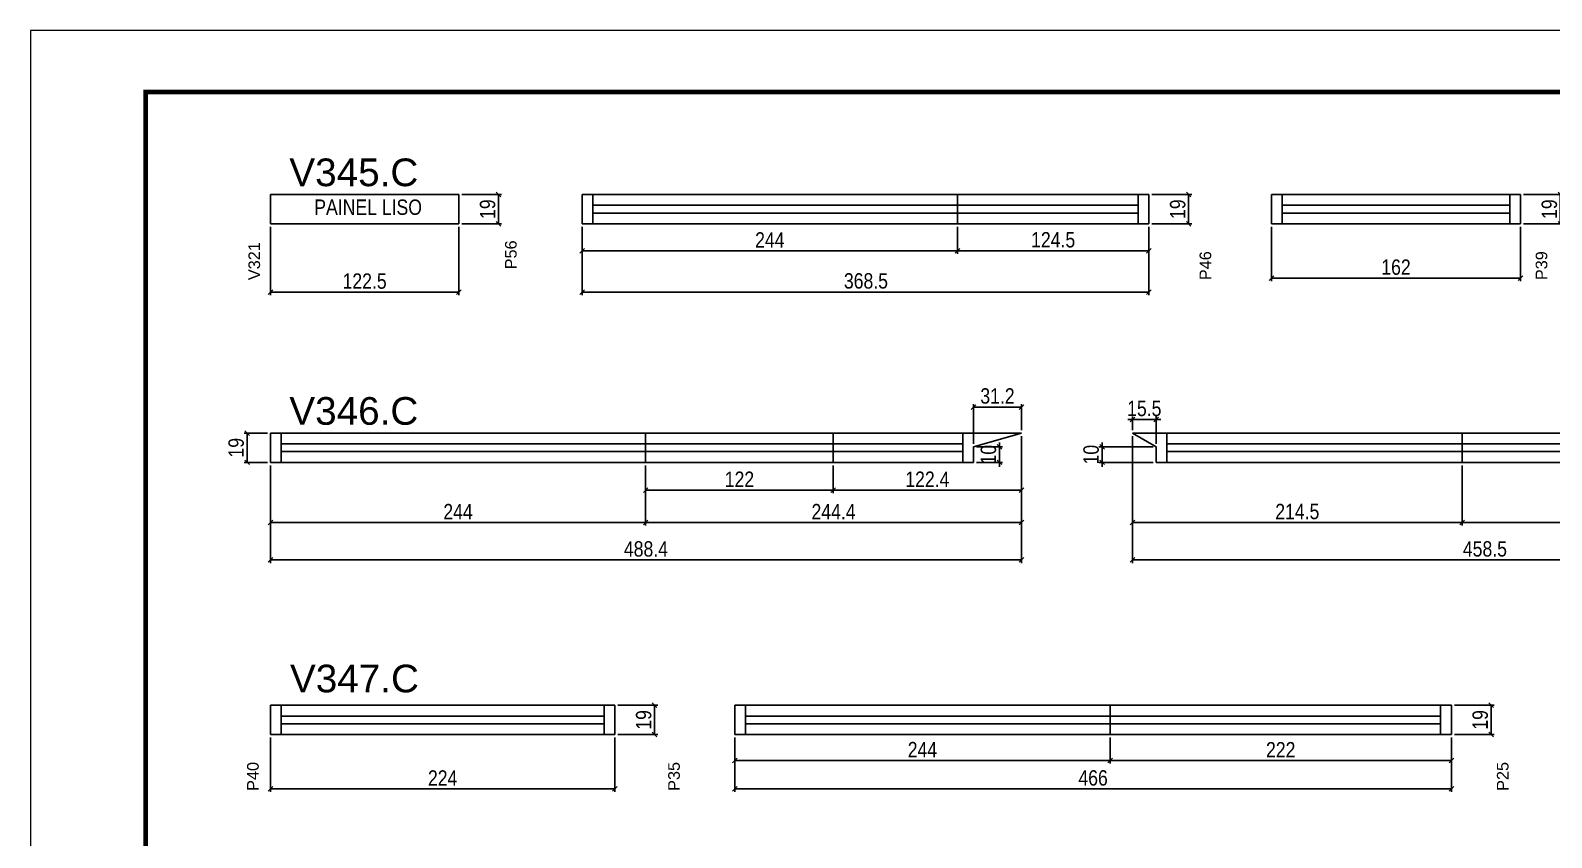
# Model space of a CAD drawing. Extents: x -3394 to 16474, y 3662 to 14397.
# Drawn here: x 9027 to 10016, y 10426 to 10951 of the extents above; entities that cross this region are included whole.
import ezdxf

# ---------------------------------------------------------------- set-up
doc = ezdxf.new("R2010")
doc.units = 0
doc.linetypes.add('DASHED', pattern=[0.75, 0.5, -0.25])
doc.layers.get('0').update_dxf_attribs({"linetype": 'CONTINUOUS'})
doc.layers.get('Defpoints').update_dxf_attribs({"linetype": 'CONTINUOUS'})
for name, color, linetype in [('COTA', 241, 'CONTINUOUS'), ('NOMENCLATURA', 7, 'CONTINUOUS'), ('Painéis', 200, 'CONTINUOUS'), ('SARR_2.2x7', 40, 'CONTINUOUS')]:
    doc.layers.add(name, color=color, linetype=linetype)
doc.layers.add('Folhas', color=255, linetype='CONTINUOUS', lineweight=9)
doc.layers.add('SARRAFO DE PRESSAO', color=251, linetype='DASHED', lineweight=9)
doc.styles.add('ARIAL', font='arial.ttf')
doc.styles.add('COTA TECNICA', font='techl___.ttf', dxfattribs={"height": 10})
doc.dimstyles.new('PAINEL', dxfattribs={"dimtxt": 10, "dimasz": 3, "dimexe": 3, "dimexo": 3, "dimgap": 3, "dimtad": 1, "dimdec": 1, "dimzin": 12, "dimdsep": 46, "dimtxsty": 'COTA TECNICA', "dimblk1": 'OBLIQUE', "dimblk2": 'OBLIQUE', "dimsah": 1, "dimcen": 0.9, "dimclrd": 4, "dimclre": 4, "dimclrt": 240, "dimadec": 1, "dimazin": 3, "dimtfac": 1, "dimtdec": 1, "dimtmove": 0, "dimatfit": 3, "dimfxl": 1, "dimtolj": 1, "dimtzin": 12, "dimarcsym": 0})

# ---------------------------------------------------------------- blocks, each defined once
blk = doc.blocks.new('9999999999')
at = {"layer": 'Folhas'}
blk.add_lwpolyline([(98138.98, 34190.21), (99623.98, 34190.21), (99623.98, 35240.21), (98138.98, 35240.21)], close=True, dxfattribs=at)
at = {"layer": 'Folhas', "color": 30, "const_width": 3}
blk.add_lwpolyline([(98213.98, 34230.21), (99583.98, 34230.21), (99583.98, 35200.21), (98213.98, 35200.21)], close=True, dxfattribs=at)
blk = doc.blocks.new('_Oblique')
at = {"color": 0, "linetype": 'ByBlock', "lineweight": -2}
blk.add_line((-0.5, -0.5), (0.5, 0.5), dxfattribs=at)
blk = doc.blocks.new('*D437')
at = {"layer": 'COTA', "color": 4, "linetype": 'Continuous', "lineweight": -2, "transparency": 16777216}
for p, q in [((9307.75, 10844.07), (9333.62, 10844.07)), ((9331.62, 10844.07), (9331.62, 10825.07)), ((9307.75, 10825.07), (9333.62, 10825.07))]:
    blk.add_line(p, q, dxfattribs=at)
at = {"layer": 'Defpoints', "color": 0, "linetype": 'Continuous', "transparency": 16777216}
for p in [(9305.75, 10844.07), (9305.75, 10825.07), (9331.62, 10825.07)]:
    blk.add_point(p, dxfattribs=at)
at = {"layer": 'COTA', "color": 4, "linetype": 'Continuous', "lineweight": -2, "transparency": 16777216, "xscale": 3, "yscale": 3, "zscale": 3}
for p, rotation in [((9331.62, 10844.07), 90), ((9331.62, 10825.07), 270)]:
    blk.add_blockref('_Oblique', p, dxfattribs=dict(at, rotation=rotation))
at = {"layer": 'COTA', "color": 240, "linetype": 'Continuous', "transparency": 16777216, "insert": (9324.53, 10834.57), "char_height": 10, "attachment_point": 5, "rotation": 90, "style": 'COTA TECNICA'}
blk.add_mtext('\\A1;19', dxfattribs=at)
blk = doc.blocks.new('*D438')
at = {"layer": 'COTA', "color": 4, "linetype": 'Continuous', "lineweight": -2, "transparency": 16777216}
for p, q in [((9183.28, 10823.07), (9183.28, 10778.6)), ((9305.75, 10823.07), (9305.75, 10778.6)), ((9305.75, 10780.6), (9183.28, 10780.6))]:
    blk.add_line(p, q, dxfattribs=at)
at = {"layer": 'Defpoints', "color": 0, "linetype": 'Continuous', "transparency": 16777216}
for p in [(9183.28, 10825.07), (9305.75, 10825.07), (9183.28, 10780.6)]:
    blk.add_point(p, dxfattribs=at)
at = {"layer": 'COTA', "color": 4, "linetype": 'Continuous', "lineweight": -2, "transparency": 16777216, "xscale": 3, "yscale": 3, "zscale": 3, "rotation": 180}
blk.add_blockref('_Oblique', (9183.28, 10780.6), dxfattribs=at)
at = {"layer": 'COTA', "color": 4, "linetype": 'Continuous', "lineweight": -2, "transparency": 16777216, "xscale": 3, "yscale": 3, "zscale": 3}
blk.add_blockref('_Oblique', (9305.75, 10780.6), dxfattribs=at)
at = {"layer": 'COTA', "color": 240, "linetype": 'Continuous', "transparency": 16777216, "insert": (9244.52, 10787.71), "char_height": 10, "attachment_point": 5, "style": 'COTA TECNICA'}
blk.add_mtext('\\A1;122.5', dxfattribs=at)
blk = doc.blocks.new('*D440')
at = {"layer": 'COTA', "color": 4, "linetype": 'Continuous', "lineweight": -2, "transparency": 16777216}
for p, q in [((9756.53, 10844.07), (9782.39, 10844.07)), ((9780.39, 10844.07), (9780.39, 10825.07)), ((9756.53, 10825.07), (9782.39, 10825.07))]:
    blk.add_line(p, q, dxfattribs=at)
at = {"layer": 'Defpoints', "color": 0, "linetype": 'Continuous', "transparency": 16777216}
for p in [(9754.53, 10844.07), (9754.53, 10825.07), (9780.39, 10825.07)]:
    blk.add_point(p, dxfattribs=at)
at = {"layer": 'COTA', "color": 4, "linetype": 'Continuous', "lineweight": -2, "transparency": 16777216, "xscale": 3, "yscale": 3, "zscale": 3}
for p, rotation in [((9780.39, 10844.07), 90), ((9780.39, 10825.07), 270)]:
    blk.add_blockref('_Oblique', p, dxfattribs=dict(at, rotation=rotation))
at = {"layer": 'COTA', "color": 240, "linetype": 'Continuous', "transparency": 16777216, "insert": (9773.31, 10834.57), "char_height": 10, "attachment_point": 5, "rotation": 90, "style": 'COTA TECNICA'}
blk.add_mtext('\\A1;19', dxfattribs=at)
blk = doc.blocks.new('*D441')
at = {"layer": 'COTA', "color": 4, "linetype": 'Continuous', "lineweight": -2, "transparency": 16777216}
for p, q in [((9386.03, 10823.07), (9386.03, 10778.6)), ((9754.53, 10823.07), (9754.53, 10778.6)), ((9754.53, 10780.6), (9386.03, 10780.6))]:
    blk.add_line(p, q, dxfattribs=at)
at = {"layer": 'Defpoints', "color": 0, "linetype": 'Continuous', "transparency": 16777216}
for p in [(9386.03, 10825.07), (9754.53, 10825.07), (9386.03, 10780.6)]:
    blk.add_point(p, dxfattribs=at)
at = {"layer": 'COTA', "color": 4, "linetype": 'Continuous', "lineweight": -2, "transparency": 16777216, "xscale": 3, "yscale": 3, "zscale": 3, "rotation": 180}
blk.add_blockref('_Oblique', (9386.03, 10780.6), dxfattribs=at)
at = {"layer": 'COTA', "color": 4, "linetype": 'Continuous', "lineweight": -2, "transparency": 16777216, "xscale": 3, "yscale": 3, "zscale": 3}
blk.add_blockref('_Oblique', (9754.53, 10780.6), dxfattribs=at)
at = {"layer": 'COTA', "color": 240, "linetype": 'Continuous', "transparency": 16777216, "insert": (9570.53, 10787.85), "char_height": 10, "attachment_point": 5, "style": 'COTA TECNICA'}
blk.add_mtext('\\A1;368.5', dxfattribs=at)
blk = doc.blocks.new('*D439')
at = {"layer": 'COTA', "color": 4, "linetype": 'Continuous', "lineweight": -2, "transparency": 16777216}
for p, q in [((9630.03, 10823.07), (9630.03, 10805.49)), ((9754.53, 10823.07), (9754.53, 10805.49)), ((9630.03, 10807.49), (9754.53, 10807.49))]:
    blk.add_line(p, q, dxfattribs=at)
at = {"layer": 'Defpoints', "color": 0, "linetype": 'Continuous', "transparency": 16777216}
for p in [(9630.03, 10825.07), (9754.53, 10825.07), (9754.53, 10807.49)]:
    blk.add_point(p, dxfattribs=at)
at = {"layer": 'COTA', "color": 4, "linetype": 'Continuous', "lineweight": -2, "transparency": 16777216, "xscale": 3, "yscale": 3, "zscale": 3, "rotation": 180}
blk.add_blockref('_Oblique', (9630.03, 10807.49), dxfattribs=at)
at = {"layer": 'COTA', "color": 4, "linetype": 'Continuous', "lineweight": -2, "transparency": 16777216, "xscale": 3, "yscale": 3, "zscale": 3}
blk.add_blockref('_Oblique', (9754.53, 10807.49), dxfattribs=at)
at = {"layer": 'COTA', "color": 240, "linetype": 'Continuous', "transparency": 16777216, "insert": (9692.28, 10814.6), "char_height": 10, "attachment_point": 5, "style": 'COTA TECNICA'}
blk.add_mtext('\\A1;124.5', dxfattribs=at)
blk = doc.blocks.new('*D442')
at = {"layer": 'COTA', "color": 4, "linetype": 'Continuous', "lineweight": -2, "transparency": 16777216}
for p, q in [((9386.03, 10823.07), (9386.03, 10805.49)), ((9630.03, 10823.07), (9630.03, 10805.49)), ((9386.03, 10807.49), (9630.03, 10807.49))]:
    blk.add_line(p, q, dxfattribs=at)
at = {"layer": 'Defpoints', "color": 0, "linetype": 'Continuous', "transparency": 16777216}
for p in [(9386.03, 10825.07), (9630.03, 10825.07), (9630.03, 10807.49)]:
    blk.add_point(p, dxfattribs=at)
at = {"layer": 'COTA', "color": 4, "linetype": 'Continuous', "lineweight": -2, "transparency": 16777216, "xscale": 3, "yscale": 3, "zscale": 3, "rotation": 180}
blk.add_blockref('_Oblique', (9386.03, 10807.49), dxfattribs=at)
at = {"layer": 'COTA', "color": 4, "linetype": 'Continuous', "lineweight": -2, "transparency": 16777216, "xscale": 3, "yscale": 3, "zscale": 3}
blk.add_blockref('_Oblique', (9630.03, 10807.49), dxfattribs=at)
at = {"layer": 'COTA', "color": 240, "linetype": 'Continuous', "transparency": 16777216, "insert": (9508.03, 10814.56), "char_height": 10, "attachment_point": 5, "style": 'COTA TECNICA'}
blk.add_mtext('\\A1;244', dxfattribs=at)
blk = doc.blocks.new('*D443')
at = {"layer": 'COTA', "color": 4, "linetype": 'Continuous', "lineweight": -2, "transparency": 16777216}
for p, q in [((9183.28, 10667.89), (9183.28, 10628.75)), ((9427.28, 10667.89), (9427.28, 10628.75)), ((9183.28, 10630.75), (9427.28, 10630.75))]:
    blk.add_line(p, q, dxfattribs=at)
at = {"layer": 'Defpoints', "color": 0, "linetype": 'Continuous', "transparency": 16777216}
for p in [(9183.28, 10669.89), (9427.28, 10669.89), (9427.28, 10630.75)]:
    blk.add_point(p, dxfattribs=at)
at = {"layer": 'COTA', "color": 4, "linetype": 'Continuous', "lineweight": -2, "transparency": 16777216, "xscale": 3, "yscale": 3, "zscale": 3, "rotation": 180}
blk.add_blockref('_Oblique', (9183.28, 10630.75), dxfattribs=at)
at = {"layer": 'COTA', "color": 4, "linetype": 'Continuous', "lineweight": -2, "transparency": 16777216, "xscale": 3, "yscale": 3, "zscale": 3}
blk.add_blockref('_Oblique', (9427.28, 10630.75), dxfattribs=at)
at = {"layer": 'COTA', "color": 240, "linetype": 'Continuous', "transparency": 16777216, "insert": (9305.28, 10637.82), "char_height": 10, "attachment_point": 5, "style": 'COTA TECNICA'}
blk.add_mtext('\\A1;244', dxfattribs=at)
blk = doc.blocks.new('*D444')
at = {"layer": 'COTA', "color": 4, "linetype": 'Continuous', "lineweight": -2, "transparency": 16777216}
for p, q in [((9671.65, 10686.89), (9671.65, 10628.75)), ((9427.28, 10667.89), (9427.28, 10628.75)), ((9427.28, 10630.75), (9671.65, 10630.75))]:
    blk.add_line(p, q, dxfattribs=at)
at = {"layer": 'Defpoints', "color": 0, "linetype": 'Continuous', "transparency": 16777216}
for p in [(9671.65, 10688.89), (9427.28, 10669.89), (9671.65, 10630.75)]:
    blk.add_point(p, dxfattribs=at)
at = {"layer": 'COTA', "color": 4, "linetype": 'Continuous', "lineweight": -2, "transparency": 16777216, "xscale": 3, "yscale": 3, "zscale": 3, "rotation": 180}
blk.add_blockref('_Oblique', (9427.28, 10630.75), dxfattribs=at)
at = {"layer": 'COTA', "color": 4, "linetype": 'Continuous', "lineweight": -2, "transparency": 16777216, "xscale": 3, "yscale": 3, "zscale": 3}
blk.add_blockref('_Oblique', (9671.65, 10630.75), dxfattribs=at)
at = {"layer": 'COTA', "color": 240, "linetype": 'Continuous', "transparency": 16777216, "insert": (9549.47, 10637.82), "char_height": 10, "attachment_point": 5, "style": 'COTA TECNICA'}
blk.add_mtext('\\A1;244.4', dxfattribs=at)
blk = doc.blocks.new('*D445')
at = {"layer": 'COTA', "color": 4, "linetype": 'Continuous', "lineweight": -2, "transparency": 16777216}
for p, q in [((9427.28, 10667.89), (9427.28, 10649.85)), ((9549.28, 10667.89), (9549.28, 10649.85)), ((9427.28, 10651.85), (9549.28, 10651.85))]:
    blk.add_line(p, q, dxfattribs=at)
at = {"layer": 'Defpoints', "color": 0, "linetype": 'Continuous', "transparency": 16777216}
for p in [(9427.28, 10669.89), (9549.28, 10669.89), (9549.28, 10651.85)]:
    blk.add_point(p, dxfattribs=at)
at = {"layer": 'COTA', "color": 4, "linetype": 'Continuous', "lineweight": -2, "transparency": 16777216, "xscale": 3, "yscale": 3, "zscale": 3, "rotation": 180}
blk.add_blockref('_Oblique', (9427.28, 10651.85), dxfattribs=at)
at = {"layer": 'COTA', "color": 4, "linetype": 'Continuous', "lineweight": -2, "transparency": 16777216, "xscale": 3, "yscale": 3, "zscale": 3}
blk.add_blockref('_Oblique', (9549.28, 10651.85), dxfattribs=at)
at = {"layer": 'COTA', "color": 240, "linetype": 'Continuous', "transparency": 16777216, "insert": (9488.28, 10658.91), "char_height": 10, "attachment_point": 5, "style": 'COTA TECNICA'}
blk.add_mtext('\\A1;122', dxfattribs=at)
blk = doc.blocks.new('*D446')
at = {"layer": 'COTA', "color": 4, "linetype": 'Continuous', "lineweight": -2, "transparency": 16777216}
for p, q in [((9671.65, 10686.89), (9671.65, 10649.85)), ((9549.28, 10667.89), (9549.28, 10649.85)), ((9549.28, 10651.85), (9671.65, 10651.85))]:
    blk.add_line(p, q, dxfattribs=at)
at = {"layer": 'Defpoints', "color": 0, "linetype": 'Continuous', "transparency": 16777216}
for p in [(9671.65, 10688.89), (9549.28, 10669.89), (9671.65, 10651.85)]:
    blk.add_point(p, dxfattribs=at)
at = {"layer": 'COTA', "color": 4, "linetype": 'Continuous', "lineweight": -2, "transparency": 16777216, "xscale": 3, "yscale": 3, "zscale": 3, "rotation": 180}
blk.add_blockref('_Oblique', (9549.28, 10651.85), dxfattribs=at)
at = {"layer": 'COTA', "color": 4, "linetype": 'Continuous', "lineweight": -2, "transparency": 16777216, "xscale": 3, "yscale": 3, "zscale": 3}
blk.add_blockref('_Oblique', (9671.65, 10651.85), dxfattribs=at)
at = {"layer": 'COTA', "color": 240, "linetype": 'Continuous', "transparency": 16777216, "insert": (9610.47, 10658.92), "char_height": 10, "attachment_point": 5, "style": 'COTA TECNICA'}
blk.add_mtext('\\A1;122.4', dxfattribs=at)
blk = doc.blocks.new('*D447')
at = {"layer": 'COTA', "color": 4, "linetype": 'Continuous', "lineweight": -2, "transparency": 16777216}
for p, q in [((9181.28, 10688.89), (9166.11, 10688.89)), ((9168.11, 10669.89), (9168.11, 10688.89)), ((9181.28, 10669.89), (9166.11, 10669.89))]:
    blk.add_line(p, q, dxfattribs=at)
at = {"layer": 'Defpoints', "color": 0, "linetype": 'Continuous', "transparency": 16777216}
for p in [(9168.11, 10688.89), (9183.28, 10688.89), (9183.28, 10669.89)]:
    blk.add_point(p, dxfattribs=at)
at = {"layer": 'COTA', "color": 4, "linetype": 'Continuous', "lineweight": -2, "transparency": 16777216, "xscale": 3, "yscale": 3, "zscale": 3}
for p, rotation in [((9168.11, 10688.89), 90), ((9168.11, 10669.89), 270)]:
    blk.add_blockref('_Oblique', p, dxfattribs=dict(at, rotation=rotation))
at = {"layer": 'COTA', "color": 240, "linetype": 'Continuous', "transparency": 16777216, "insert": (9161.02, 10679.39), "char_height": 10, "attachment_point": 5, "rotation": 90, "style": 'COTA TECNICA'}
blk.add_mtext('\\A1;19', dxfattribs=at)
blk = doc.blocks.new('*D448')
at = {"layer": 'COTA', "color": 4, "linetype": 'Continuous', "lineweight": -2, "transparency": 16777216}
for p, q in [((9642.48, 10679.89), (9659.33, 10679.89)), ((9657.33, 10679.89), (9657.33, 10682.89)), ((9657.33, 10669.89), (9657.33, 10679.89)), ((9642.48, 10669.89), (9659.33, 10669.89)), ((9657.33, 10669.89), (9657.33, 10666.89))]:
    blk.add_line(p, q, dxfattribs=at)
at = {"layer": 'Defpoints', "color": 0, "linetype": 'Continuous', "transparency": 16777216}
for p in [(9640.48, 10679.89), (9657.33, 10679.89), (9640.48, 10669.89)]:
    blk.add_point(p, dxfattribs=at)
at = {"layer": 'COTA', "color": 4, "linetype": 'Continuous', "lineweight": -2, "transparency": 16777216, "xscale": 3, "yscale": 3, "zscale": 3}
for p, rotation in [((9657.33, 10679.89), 270), ((9657.33, 10669.89), 90)]:
    blk.add_blockref('_Oblique', p, dxfattribs=dict(at, rotation=rotation))
at = {"layer": 'COTA', "color": 240, "linetype": 'Continuous', "transparency": 16777216, "insert": (9650.22, 10674.89), "char_height": 10, "attachment_point": 5, "rotation": 90, "style": 'COTA TECNICA'}
blk.add_mtext('\\A1;10', dxfattribs=at)
blk = doc.blocks.new('*D449')
at = {"layer": 'COTA', "color": 4, "linetype": 'Continuous', "lineweight": -2, "transparency": 16777216}
for p, q in [((9640.48, 10681.89), (9640.48, 10707.79)), ((9640.48, 10705.79), (9671.65, 10705.79)), ((9671.65, 10690.89), (9671.65, 10707.79))]:
    blk.add_line(p, q, dxfattribs=at)
at = {"layer": 'Defpoints', "color": 0, "linetype": 'Continuous', "transparency": 16777216}
for p in [(9671.65, 10705.79), (9671.65, 10688.89), (9640.48, 10679.89)]:
    blk.add_point(p, dxfattribs=at)
at = {"layer": 'COTA', "color": 4, "linetype": 'Continuous', "lineweight": -2, "transparency": 16777216, "xscale": 3, "yscale": 3, "zscale": 3, "rotation": 180}
blk.add_blockref('_Oblique', (9640.48, 10705.79), dxfattribs=at)
at = {"layer": 'COTA', "color": 4, "linetype": 'Continuous', "lineweight": -2, "transparency": 16777216, "xscale": 3, "yscale": 3, "zscale": 3}
blk.add_blockref('_Oblique', (9671.65, 10705.79), dxfattribs=at)
at = {"layer": 'COTA', "color": 240, "linetype": 'Continuous', "transparency": 16777216, "insert": (9656.07, 10713.01), "char_height": 10, "attachment_point": 5, "style": 'COTA TECNICA'}
blk.add_mtext('\\A1;31.2', dxfattribs=at)
blk = doc.blocks.new('*D450')
at = {"layer": 'COTA', "color": 4, "linetype": 'Continuous', "lineweight": -2, "transparency": 16777216}
for p, q in [((9671.65, 10686.89), (9671.65, 10604.41)), ((9183.28, 10667.89), (9183.28, 10604.41)), ((9183.28, 10606.41), (9671.65, 10606.41))]:
    blk.add_line(p, q, dxfattribs=at)
at = {"layer": 'Defpoints', "color": 0, "linetype": 'Continuous', "transparency": 16777216}
for p in [(9671.65, 10688.89), (9183.28, 10669.89), (9671.65, 10606.41)]:
    blk.add_point(p, dxfattribs=at)
at = {"layer": 'COTA', "color": 4, "linetype": 'Continuous', "lineweight": -2, "transparency": 16777216, "xscale": 3, "yscale": 3, "zscale": 3, "rotation": 180}
blk.add_blockref('_Oblique', (9183.28, 10606.41), dxfattribs=at)
at = {"layer": 'COTA', "color": 4, "linetype": 'Continuous', "lineweight": -2, "transparency": 16777216, "xscale": 3, "yscale": 3, "zscale": 3}
blk.add_blockref('_Oblique', (9671.65, 10606.41), dxfattribs=at)
at = {"layer": 'COTA', "color": 240, "linetype": 'Continuous', "transparency": 16777216, "insert": (9427.47, 10613.51), "char_height": 10, "attachment_point": 5, "style": 'COTA TECNICA'}
blk.add_mtext('\\A1;488.4', dxfattribs=at)
blk = doc.blocks.new('*D451')
at = {"layer": 'COTA', "color": 4, "linetype": 'Continuous', "lineweight": -2, "transparency": 16777216}
for p, q in [((9958.3, 10667.89), (9958.3, 10628.75)), ((10202.3, 10667.89), (10202.3, 10628.75)), ((10202.3, 10630.75), (9958.3, 10630.75))]:
    blk.add_line(p, q, dxfattribs=at)
at = {"layer": 'Defpoints', "color": 0, "linetype": 'Continuous', "transparency": 16777216}
for p in [(9958.3, 10669.89), (10202.3, 10669.89), (9958.3, 10630.75)]:
    blk.add_point(p, dxfattribs=at)
at = {"layer": 'COTA', "color": 4, "linetype": 'Continuous', "lineweight": -2, "transparency": 16777216, "xscale": 3, "yscale": 3, "zscale": 3, "rotation": 180}
blk.add_blockref('_Oblique', (9958.3, 10630.75), dxfattribs=at)
at = {"layer": 'COTA', "color": 4, "linetype": 'Continuous', "lineweight": -2, "transparency": 16777216, "xscale": 3, "yscale": 3, "zscale": 3}
blk.add_blockref('_Oblique', (10202.3, 10630.75), dxfattribs=at)
at = {"layer": 'COTA', "color": 240, "linetype": 'Continuous', "transparency": 16777216, "insert": (10080.3, 10637.82), "char_height": 10, "attachment_point": 5, "style": 'COTA TECNICA'}
blk.add_mtext('\\A1;244', dxfattribs=at)
blk = doc.blocks.new('*D452')
at = {"layer": 'COTA', "color": 4, "linetype": 'Continuous', "lineweight": -2, "transparency": 16777216}
for p, q in [((9743.8, 10686.89), (9743.8, 10628.75)), ((9958.3, 10667.89), (9958.3, 10628.75)), ((9958.3, 10630.75), (9743.8, 10630.75))]:
    blk.add_line(p, q, dxfattribs=at)
at = {"layer": 'Defpoints', "color": 0, "linetype": 'Continuous', "transparency": 16777216}
for p in [(9743.8, 10688.89), (9958.3, 10669.89), (9743.8, 10630.75)]:
    blk.add_point(p, dxfattribs=at)
at = {"layer": 'COTA', "color": 4, "linetype": 'Continuous', "lineweight": -2, "transparency": 16777216, "xscale": 3, "yscale": 3, "zscale": 3, "rotation": 180}
blk.add_blockref('_Oblique', (9743.8, 10630.75), dxfattribs=at)
at = {"layer": 'COTA', "color": 4, "linetype": 'Continuous', "lineweight": -2, "transparency": 16777216, "xscale": 3, "yscale": 3, "zscale": 3}
blk.add_blockref('_Oblique', (9958.3, 10630.75), dxfattribs=at)
at = {"layer": 'COTA', "color": 240, "linetype": 'Continuous', "transparency": 16777216, "insert": (9851.05, 10637.85), "char_height": 10, "attachment_point": 5, "style": 'COTA TECNICA'}
blk.add_mtext('\\A1;214.5', dxfattribs=at)
blk = doc.blocks.new('*D453')
at = {"layer": 'COTA', "color": 4, "linetype": 'Continuous', "lineweight": -2, "transparency": 16777216}
for p, q in [((9743.8, 10686.89), (9743.8, 10604.41)), ((10202.3, 10667.89), (10202.3, 10604.41)), ((9743.8, 10606.41), (10202.3, 10606.41))]:
    blk.add_line(p, q, dxfattribs=at)
at = {"layer": 'Defpoints', "color": 0, "linetype": 'Continuous', "transparency": 16777216}
for p in [(9743.8, 10688.89), (10202.3, 10669.89), (10202.3, 10606.41)]:
    blk.add_point(p, dxfattribs=at)
at = {"layer": 'COTA', "color": 4, "linetype": 'Continuous', "lineweight": -2, "transparency": 16777216, "xscale": 3, "yscale": 3, "zscale": 3, "rotation": 180}
blk.add_blockref('_Oblique', (9743.8, 10606.41), dxfattribs=at)
at = {"layer": 'COTA', "color": 4, "linetype": 'Continuous', "lineweight": -2, "transparency": 16777216, "xscale": 3, "yscale": 3, "zscale": 3}
blk.add_blockref('_Oblique', (10202.3, 10606.41), dxfattribs=at)
at = {"layer": 'COTA', "color": 240, "linetype": 'Continuous', "transparency": 16777216, "insert": (9973.05, 10613.55), "char_height": 10, "attachment_point": 5, "style": 'COTA TECNICA'}
blk.add_mtext('\\A1;458.5', dxfattribs=at)
blk = doc.blocks.new('*D454')
at = {"layer": 'COTA', "color": 4, "linetype": 'Continuous', "lineweight": -2, "transparency": 16777216}
for p, q in [((9757.3, 10679.89), (9722.09, 10679.89)), ((9724.09, 10679.89), (9724.09, 10682.89)), ((9724.09, 10679.89), (9724.09, 10669.89)), ((9757.3, 10669.89), (9722.09, 10669.89)), ((9724.09, 10669.89), (9724.09, 10666.89))]:
    blk.add_line(p, q, dxfattribs=at)
at = {"layer": 'Defpoints', "color": 0, "linetype": 'Continuous', "transparency": 16777216}
for p in [(9759.3, 10679.89), (9724.09, 10669.89), (9759.3, 10669.89)]:
    blk.add_point(p, dxfattribs=at)
at = {"layer": 'COTA', "color": 4, "linetype": 'Continuous', "lineweight": -2, "transparency": 16777216, "xscale": 3, "yscale": 3, "zscale": 3}
for p, rotation in [((9724.09, 10679.89), 270), ((9724.09, 10669.89), 90)]:
    blk.add_blockref('_Oblique', p, dxfattribs=dict(at, rotation=rotation))
at = {"layer": 'COTA', "color": 240, "linetype": 'Continuous', "transparency": 16777216, "insert": (9716.99, 10674.89), "char_height": 10, "attachment_point": 5, "rotation": 90, "style": 'COTA TECNICA'}
blk.add_mtext('\\A1;10', dxfattribs=at)
blk = doc.blocks.new('*D455')
at = {"layer": 'COTA', "color": 4, "linetype": 'Continuous', "lineweight": -2, "transparency": 16777216}
for p, q in [((9743.8, 10697.78), (9740.8, 10697.78)), ((9743.8, 10690.89), (9743.8, 10699.78)), ((9743.8, 10697.78), (9759.3, 10697.78)), ((9759.3, 10681.89), (9759.3, 10699.78)), ((9759.3, 10697.78), (9762.3, 10697.78))]:
    blk.add_line(p, q, dxfattribs=at)
at = {"layer": 'Defpoints', "color": 0, "linetype": 'Continuous', "transparency": 16777216}
for p in [(9759.3, 10697.78), (9743.8, 10688.89), (9759.3, 10679.89)]:
    blk.add_point(p, dxfattribs=at)
at = {"layer": 'COTA', "color": 4, "linetype": 'Continuous', "lineweight": -2, "transparency": 16777216, "xscale": 3, "yscale": 3, "zscale": 3}
blk.add_blockref('_Oblique', (9743.8, 10697.78), dxfattribs=at)
at = {"layer": 'COTA', "color": 4, "linetype": 'Continuous', "lineweight": -2, "transparency": 16777216, "xscale": 3, "yscale": 3, "zscale": 3, "rotation": 180}
blk.add_blockref('_Oblique', (9759.3, 10697.78), dxfattribs=at)
at = {"layer": 'COTA', "color": 240, "linetype": 'Continuous', "transparency": 16777216, "insert": (9751.55, 10704.89), "char_height": 10, "attachment_point": 5, "style": 'COTA TECNICA'}
blk.add_mtext('\\A1;15.5', dxfattribs=at)
blk = doc.blocks.new('*D456')
at = {"layer": 'COTA', "color": 4, "linetype": 'Continuous', "lineweight": -2, "transparency": 16777216}
for p, q in [((9409.25, 10511.87), (9435.12, 10511.87)), ((9433.12, 10511.87), (9433.12, 10492.87)), ((9409.25, 10492.87), (9435.12, 10492.87))]:
    blk.add_line(p, q, dxfattribs=at)
at = {"layer": 'Defpoints', "color": 0, "linetype": 'Continuous', "transparency": 16777216}
for p in [(9407.25, 10511.87), (9407.25, 10492.87), (9433.12, 10492.87)]:
    blk.add_point(p, dxfattribs=at)
at = {"layer": 'COTA', "color": 4, "linetype": 'Continuous', "lineweight": -2, "transparency": 16777216, "xscale": 3, "yscale": 3, "zscale": 3}
for p, rotation in [((9433.12, 10511.87), 90), ((9433.12, 10492.87), 270)]:
    blk.add_blockref('_Oblique', p, dxfattribs=dict(at, rotation=rotation))
at = {"layer": 'COTA', "color": 240, "linetype": 'Continuous', "transparency": 16777216, "insert": (9426.03, 10502.37), "char_height": 10, "attachment_point": 5, "rotation": 90, "style": 'COTA TECNICA'}
blk.add_mtext('\\A1;19', dxfattribs=at)
blk = doc.blocks.new('*D457')
at = {"layer": 'COTA', "color": 4, "linetype": 'Continuous', "lineweight": -2, "transparency": 16777216}
for p, q in [((9183.28, 10490.87), (9183.28, 10455.49)), ((9407.25, 10490.87), (9407.25, 10455.49)), ((9407.25, 10457.49), (9183.28, 10457.49))]:
    blk.add_line(p, q, dxfattribs=at)
at = {"layer": 'Defpoints', "color": 0, "linetype": 'Continuous', "transparency": 16777216}
for p in [(9183.28, 10492.87), (9407.25, 10492.87), (9183.28, 10457.49)]:
    blk.add_point(p, dxfattribs=at)
at = {"layer": 'COTA', "color": 4, "linetype": 'Continuous', "lineweight": -2, "transparency": 16777216, "xscale": 3, "yscale": 3, "zscale": 3, "rotation": 180}
blk.add_blockref('_Oblique', (9183.28, 10457.49), dxfattribs=at)
at = {"layer": 'COTA', "color": 4, "linetype": 'Continuous', "lineweight": -2, "transparency": 16777216, "xscale": 3, "yscale": 3, "zscale": 3}
blk.add_blockref('_Oblique', (9407.25, 10457.49), dxfattribs=at)
at = {"layer": 'COTA', "color": 240, "linetype": 'Continuous', "transparency": 16777216, "insert": (9295.27, 10464.56), "char_height": 10, "attachment_point": 5, "style": 'COTA TECNICA'}
blk.add_mtext('\\A1;224', dxfattribs=at)
blk = doc.blocks.new('*D458')
at = {"layer": 'COTA', "color": 4, "linetype": 'Continuous', "lineweight": -2, "transparency": 16777216}
for p, q in [((9953.24, 10511.87), (9979.1, 10511.87)), ((9977.1, 10511.87), (9977.1, 10492.87)), ((9953.24, 10492.87), (9979.1, 10492.87))]:
    blk.add_line(p, q, dxfattribs=at)
at = {"layer": 'Defpoints', "color": 0, "linetype": 'Continuous', "transparency": 16777216}
for p in [(9951.24, 10511.87), (9951.24, 10492.87), (9977.1, 10492.87)]:
    blk.add_point(p, dxfattribs=at)
at = {"layer": 'COTA', "color": 4, "linetype": 'Continuous', "lineweight": -2, "transparency": 16777216, "xscale": 3, "yscale": 3, "zscale": 3}
for p, rotation in [((9977.1, 10511.87), 90), ((9977.1, 10492.87), 270)]:
    blk.add_blockref('_Oblique', p, dxfattribs=dict(at, rotation=rotation))
at = {"layer": 'COTA', "color": 240, "linetype": 'Continuous', "transparency": 16777216, "insert": (9970.02, 10502.37), "char_height": 10, "attachment_point": 5, "rotation": 90, "style": 'COTA TECNICA'}
blk.add_mtext('\\A1;19', dxfattribs=at)
blk = doc.blocks.new('*D459')
at = {"layer": 'COTA', "color": 4, "linetype": 'Continuous', "lineweight": -2, "transparency": 16777216}
for p, q in [((9485.27, 10490.87), (9485.27, 10455.49)), ((9951.24, 10490.87), (9951.24, 10455.49)), ((9951.24, 10457.49), (9485.27, 10457.49))]:
    blk.add_line(p, q, dxfattribs=at)
at = {"layer": 'Defpoints', "color": 0, "linetype": 'Continuous', "transparency": 16777216}
for p in [(9485.27, 10492.87), (9951.24, 10492.87), (9485.27, 10457.49)]:
    blk.add_point(p, dxfattribs=at)
at = {"layer": 'COTA', "color": 4, "linetype": 'Continuous', "lineweight": -2, "transparency": 16777216, "xscale": 3, "yscale": 3, "zscale": 3, "rotation": 180}
blk.add_blockref('_Oblique', (9485.27, 10457.49), dxfattribs=at)
at = {"layer": 'COTA', "color": 4, "linetype": 'Continuous', "lineweight": -2, "transparency": 16777216, "xscale": 3, "yscale": 3, "zscale": 3}
blk.add_blockref('_Oblique', (9951.24, 10457.49), dxfattribs=at)
at = {"layer": 'COTA', "color": 240, "linetype": 'Continuous', "transparency": 16777216, "insert": (9718.25, 10464.59), "char_height": 10, "attachment_point": 5, "style": 'COTA TECNICA'}
blk.add_mtext('\\A1;466', dxfattribs=at)
blk = doc.blocks.new('*D460')
at = {"layer": 'COTA', "color": 4, "linetype": 'Continuous', "lineweight": -2, "transparency": 16777216}
for p, q in [((9485.27, 10490.87), (9485.27, 10473.96)), ((9729.27, 10490.87), (9729.27, 10473.96)), ((9485.27, 10475.96), (9729.27, 10475.96))]:
    blk.add_line(p, q, dxfattribs=at)
at = {"layer": 'Defpoints', "color": 0, "linetype": 'Continuous', "transparency": 16777216}
for p in [(9485.27, 10492.87), (9729.27, 10492.87), (9729.27, 10475.96)]:
    blk.add_point(p, dxfattribs=at)
at = {"layer": 'COTA', "color": 4, "linetype": 'Continuous', "lineweight": -2, "transparency": 16777216, "xscale": 3, "yscale": 3, "zscale": 3, "rotation": 180}
blk.add_blockref('_Oblique', (9485.27, 10475.96), dxfattribs=at)
at = {"layer": 'COTA', "color": 4, "linetype": 'Continuous', "lineweight": -2, "transparency": 16777216, "xscale": 3, "yscale": 3, "zscale": 3}
blk.add_blockref('_Oblique', (9729.27, 10475.96), dxfattribs=at)
at = {"layer": 'COTA', "color": 240, "linetype": 'Continuous', "transparency": 16777216, "insert": (9607.27, 10483.03), "char_height": 10, "attachment_point": 5, "style": 'COTA TECNICA'}
blk.add_mtext('\\A1;244', dxfattribs=at)
blk = doc.blocks.new('*D461')
at = {"layer": 'COTA', "color": 4, "linetype": 'Continuous', "lineweight": -2, "transparency": 16777216}
for p, q in [((9729.27, 10490.87), (9729.27, 10473.96)), ((9951.24, 10490.87), (9951.24, 10473.96)), ((9729.27, 10475.96), (9951.24, 10475.96))]:
    blk.add_line(p, q, dxfattribs=at)
at = {"layer": 'Defpoints', "color": 0, "linetype": 'Continuous', "transparency": 16777216}
for p in [(9729.27, 10492.87), (9951.24, 10492.87), (9951.24, 10475.96)]:
    blk.add_point(p, dxfattribs=at)
at = {"layer": 'COTA', "color": 4, "linetype": 'Continuous', "lineweight": -2, "transparency": 16777216, "xscale": 3, "yscale": 3, "zscale": 3, "rotation": 180}
blk.add_blockref('_Oblique', (9729.27, 10475.96), dxfattribs=at)
at = {"layer": 'COTA', "color": 4, "linetype": 'Continuous', "lineweight": -2, "transparency": 16777216, "xscale": 3, "yscale": 3, "zscale": 3}
blk.add_blockref('_Oblique', (9951.24, 10475.96), dxfattribs=at)
at = {"layer": 'COTA', "color": 240, "linetype": 'Continuous', "transparency": 16777216, "insert": (9840.25, 10482.96), "char_height": 10, "attachment_point": 5, "style": 'COTA TECNICA'}
blk.add_mtext('\\A1;222', dxfattribs=at)
blk = doc.blocks.new('*D483')
at = {"layer": 'COTA', "color": 4, "linetype": 'Continuous', "lineweight": -2, "transparency": 16777216}
for p, q in [((9998.21, 10844.07), (10024.08, 10844.07)), ((10022.08, 10844.07), (10022.08, 10825.07)), ((9998.21, 10825.07), (10024.08, 10825.07))]:
    blk.add_line(p, q, dxfattribs=at)
at = {"layer": 'Defpoints', "color": 0, "linetype": 'Continuous', "transparency": 16777216}
for p in [(9996.21, 10844.07), (9996.21, 10825.07), (10022.08, 10825.07)]:
    blk.add_point(p, dxfattribs=at)
at = {"layer": 'COTA', "color": 4, "linetype": 'Continuous', "lineweight": -2, "transparency": 16777216, "xscale": 3, "yscale": 3, "zscale": 3}
for p, rotation in [((10022.08, 10844.07), 90), ((10022.08, 10825.07), 270)]:
    blk.add_blockref('_Oblique', p, dxfattribs=dict(at, rotation=rotation))
at = {"layer": 'COTA', "color": 240, "linetype": 'Continuous', "transparency": 16777216, "insert": (10014.99, 10834.57), "char_height": 10, "attachment_point": 5, "rotation": 90, "style": 'COTA TECNICA'}
blk.add_mtext('\\A1;19', dxfattribs=at)
blk = doc.blocks.new('*D484')
at = {"layer": 'COTA', "color": 4, "linetype": 'Continuous', "lineweight": -2, "transparency": 16777216}
for p, q in [((9834.24, 10823.07), (9834.24, 10787.69)), ((9996.21, 10823.07), (9996.21, 10787.69)), ((9996.21, 10789.69), (9834.24, 10789.69))]:
    blk.add_line(p, q, dxfattribs=at)
at = {"layer": 'Defpoints', "color": 0, "linetype": 'Continuous', "transparency": 16777216}
for p in [(9834.24, 10825.07), (9996.21, 10825.07), (9834.24, 10789.69)]:
    blk.add_point(p, dxfattribs=at)
at = {"layer": 'COTA', "color": 4, "linetype": 'Continuous', "lineweight": -2, "transparency": 16777216, "xscale": 3, "yscale": 3, "zscale": 3, "rotation": 180}
blk.add_blockref('_Oblique', (9834.24, 10789.69), dxfattribs=at)
at = {"layer": 'COTA', "color": 4, "linetype": 'Continuous', "lineweight": -2, "transparency": 16777216, "xscale": 3, "yscale": 3, "zscale": 3}
blk.add_blockref('_Oblique', (9996.21, 10789.69), dxfattribs=at)
at = {"layer": 'COTA', "color": 240, "linetype": 'Continuous', "transparency": 16777216, "insert": (9915.23, 10796.8), "char_height": 10, "attachment_point": 5, "style": 'COTA TECNICA'}
blk.add_mtext('\\A1;162', dxfattribs=at)

msp = doc.modelspace()

# ---------------------------------------------------------------- linework, layer by layer
at = {"layer": 'Painéis', "linetype": 'Continuous'}
for p, q in [((9305.75, 10844.07), (9183.28, 10844.07)), ((9183.28, 10844.07), (9183.28, 10825.07)), ((9305.75, 10825.07), (9305.75, 10844.07)), ((9754.53, 10844.07), (9386.03, 10844.07)), ((9386.03, 10844.07), (9386.03, 10825.07)), ((9630.03, 10825.07), (9630.03, 10844.07)), ((9630.03, 10844.07), (9630.03, 10825.07)), ((9754.53, 10825.07), (9754.53, 10844.07)), ((9996.21, 10844.07), (9834.24, 10844.07)), ((9834.24, 10844.07), (9834.24, 10825.07)), ((9996.21, 10825.07), (9996.21, 10844.07)), ((9183.28, 10825.07), (9305.75, 10825.07)), ((9386.03, 10825.07), (9754.53, 10825.07)), ((9834.24, 10825.07), (9996.21, 10825.07)), ((9671.65, 10688.89), (9183.28, 10688.89)), ((9183.28, 10688.89), (9183.28, 10669.89)), ((9427.28, 10688.89), (9427.28, 10669.89)), ((9549.28, 10688.89), (9549.28, 10669.89)), ((9640.48, 10679.89), (9671.65, 10688.89)), ((10202.3, 10688.89), (9743.8, 10688.89)), ((9743.8, 10688.89), (9759.3, 10679.89)), ((9958.3, 10669.89), (9958.3, 10688.89)), ((9640.48, 10669.89), (9640.48, 10679.89)), ((9759.3, 10679.89), (9759.3, 10669.89)), ((9183.28, 10669.89), (9640.48, 10669.89)), ((9759.3, 10669.89), (10202.3, 10669.89)), ((9407.25, 10511.87), (9183.28, 10511.87)), ((9183.28, 10511.87), (9183.28, 10492.87)), ((9407.25, 10492.87), (9407.25, 10511.87)), ((9951.24, 10511.87), (9485.27, 10511.87)), ((9485.27, 10511.87), (9485.27, 10492.87)), ((9729.27, 10511.87), (9729.27, 10492.87)), ((9951.24, 10492.87), (9951.24, 10511.87)), ((9183.28, 10492.87), (9407.25, 10492.87)), ((9485.27, 10492.87), (9951.24, 10492.87))]:
    msp.add_line(p, q, dxfattribs=at)
at = {"layer": 'SARR_2.2x7', "ltscale": 25}
for p, q in [((9393.03, 10844.07), (9393.03, 10825.07)), ((9747.53, 10825.07), (9747.53, 10844.07)), ((9841.24, 10844.07), (9841.24, 10825.07)), ((9989.21, 10825.07), (9989.21, 10844.07)), ((9630.03, 10837.07), (9393.03, 10837.07)), ((9393.03, 10832.07), (9630.03, 10832.07)), ((9747.53, 10837.07), (9630.03, 10837.07)), ((9630.03, 10832.07), (9747.53, 10832.07)), ((9989.21, 10837.07), (9841.24, 10837.07)), ((9841.24, 10832.07), (9989.21, 10832.07)), ((9190.28, 10688.89), (9190.28, 10669.89)), ((9633.48, 10669.89), (9633.48, 10688.89)), ((9766.3, 10688.89), (9766.3, 10669.89)), ((9427.28, 10681.89), (9190.28, 10681.89)), ((9190.28, 10676.89), (9427.28, 10676.89)), ((9633.48, 10681.89), (9427.28, 10681.89)), ((9427.28, 10676.89), (9633.48, 10676.89)), ((9958.3, 10681.89), (9766.3, 10681.89)), ((9766.3, 10676.89), (9958.3, 10676.89)), ((10195.3, 10681.89), (9958.3, 10681.89)), ((9958.3, 10676.89), (10195.3, 10676.89)), ((9190.28, 10511.87), (9190.28, 10492.87)), ((9400.25, 10492.87), (9400.25, 10511.87)), ((9492.27, 10511.87), (9492.27, 10492.87)), ((9944.24, 10492.87), (9944.24, 10511.87)), ((9400.25, 10504.87), (9190.28, 10504.87)), ((9190.28, 10499.87), (9400.25, 10499.87)), ((9729.27, 10504.87), (9492.27, 10504.87)), ((9492.27, 10499.87), (9729.27, 10499.87)), ((9944.24, 10504.87), (9729.27, 10504.87)), ((9729.27, 10499.87), (9944.24, 10499.87))]:
    msp.add_line(p, q, dxfattribs=at)

# ---------------------------------------------------------------- block references
at = {"layer": 'SARRAFO DE PRESSAO', "color": 6, "linetype": 'ByBlock'}
msp.add_blockref('9999999999', (-89111.77, -24289.38), dxfattribs=at)

# ---------------------------------------------------------------- texts
at = {"layer": 'COTA', "color": 240, "linetype": 'Continuous', "insert": (9246.82, 10835.78), "char_height": 10, "attachment_point": 5, "style": 'COTA TECNICA'}
msp.add_mtext('\\A1;PAINEL LISO', dxfattribs=at)
at = {"layer": 'NOMENCLATURA', "linetype": 'Continuous', "style": 'ARIAL'}
for s, p in [('V345.C', (9195.58, 10849.52)), ('V346.C', (9195.58, 10694.33)), ('V347.C', (9196, 10520.29))]:
    msp.add_text(s, height=18, dxfattribs=at).set_placement(p)
for s, p in [('V321', (9176.55, 10788.4)), ('P56', (9343.39, 10795.44)), ('P46', (9795.06, 10788.4)), ('P39', (10013.63, 10788.4)), ('P40', (9175.66, 10456.2)), ('P35', (9449.5, 10456.2)), ('P25', (9988.4, 10456.2))]:
    msp.add_text(s, height=7.567, rotation=90, dxfattribs=at).set_placement(p)

# ---------------------------------------------------------------- dimensions: what is measured, and where the dimension line sits
at = {"layer": 'COTA', "linetype": 'Continuous'}
for base, p1, p2, picture, middle in [((9331.62, 10825.07), (9305.75, 10844.07), (9305.75, 10825.07), '*D437', (9324.53, 10834.57)), ((9780.39, 10825.07), (9754.53, 10844.07), (9754.53, 10825.07), '*D440', (9773.31, 10834.57)), ((10022.08, 10825.07), (9996.21, 10844.07), (9996.21, 10825.07), '*D483', (10014.99, 10834.57)), ((9168.11, 10688.89), (9183.28, 10669.89), (9183.28, 10688.89), '*D447', (9161.02, 10679.39)), ((9657.33, 10679.89), (9640.48, 10669.89), (9640.48, 10679.89), '*D448', (9650.22, 10674.89)), ((9724.09, 10669.89), (9759.3, 10679.89), (9759.3, 10669.89), '*D454', (9716.99, 10674.89)), ((9433.12, 10492.87), (9407.25, 10511.87), (9407.25, 10492.87), '*D456', (9426.03, 10502.37)), ((9977.1, 10492.87), (9951.24, 10511.87), (9951.24, 10492.87), '*D458', (9970.02, 10502.37))]:
    dim = msp.add_linear_dim(base=base, p1=p1, p2=p2, angle=90, dimstyle='PAINEL', override={"dimexe": 2, "dimexo": 2, "dimgap": 2, "dimadec": 8, "dimtix": 1, "dimatfit": 2, "dimldrblk": 'Oblique'}, dxfattribs=at)
    dim.commit()
    dim.dimension.update_dxf_attribs({"geometry": picture, "text_midpoint": middle})
for base, p1, p2, override, picture, middle in [((9183.28, 10780.6), (9305.75, 10825.07), (9183.28, 10825.07), {"dimexe": 2, "dimexo": 2, "dimgap": 2, "dimadec": 8, "dimtix": 1, "dimatfit": 2, "dimldrblk": 'Oblique'}, '*D438', (9244.52, 10787.71)), ((9630.03, 10807.49), (9386.03, 10825.07), (9630.03, 10825.07), {"dimexe": 2, "dimexo": 2, "dimgap": 2, "dimadec": 8, "dimtix": 1, "dimatfit": 2, "dimldrblk": 'Oblique'}, '*D442', (9508.03, 10814.56)), ((9754.53, 10807.49), (9630.03, 10825.07), (9754.53, 10825.07), {"dimexe": 2, "dimexo": 2, "dimgap": 2, "dimadec": 8, "dimtix": 1, "dimtmove": 1, "dimatfit": 2, "dimldrblk": 'Oblique'}, '*D439', (9692.28, 10814.6)), ((9834.24, 10789.69), (9996.21, 10825.07), (9834.24, 10825.07), {"dimexe": 2, "dimexo": 2, "dimgap": 2, "dimadec": 8, "dimtix": 1, "dimatfit": 2, "dimldrblk": 'Oblique'}, '*D484', (9915.23, 10796.8)), ((9671.65, 10705.79), (9640.48, 10679.89), (9671.65, 10688.89), {"dimexe": 2, "dimexo": 2, "dimgap": 2, "dimadec": 8, "dimtix": 1, "dimatfit": 2, "dimldrblk": 'Oblique'}, '*D449', (9656.07, 10713.01)), ((9759.3, 10697.78), (9743.8, 10688.89), (9759.3, 10679.89), {"dimexe": 2, "dimexo": 2, "dimgap": 2, "dimadec": 8, "dimtix": 1, "dimatfit": 2, "dimldrblk": 'Oblique'}, '*D455', (9751.55, 10704.89)), ((9671.65, 10606.41), (9183.28, 10669.89), (9671.65, 10688.89), {"dimexe": 2, "dimexo": 2, "dimgap": 2, "dimadec": 8, "dimtix": 1, "dimatfit": 2, "dimldrblk": 'Oblique'}, '*D450', (9427.47, 10613.51)), ((9671.65, 10630.75), (9427.28, 10669.89), (9671.65, 10688.89), {"dimexe": 2, "dimexo": 2, "dimgap": 2, "dimadec": 8, "dimtix": 1, "dimtmove": 1, "dimatfit": 2, "dimldrblk": 'Oblique'}, '*D444', (9549.47, 10637.82)), ((9671.65, 10651.85), (9549.28, 10669.89), (9671.65, 10688.89), {"dimexe": 2, "dimexo": 2, "dimgap": 2, "dimadec": 8, "dimtix": 1, "dimtmove": 1, "dimatfit": 2, "dimldrblk": 'Oblique'}, '*D446', (9610.47, 10658.92)), ((9743.8, 10630.75), (9958.3, 10669.89), (9743.8, 10688.89), {"dimexe": 2, "dimexo": 2, "dimgap": 2, "dimadec": 8, "dimtix": 1, "dimtmove": 1, "dimatfit": 2, "dimldrblk": 'Oblique'}, '*D452', (9851.05, 10637.85)), ((10202.3, 10606.41), (9743.8, 10688.89), (10202.3, 10669.89), {"dimexe": 2, "dimexo": 2, "dimgap": 2, "dimadec": 8, "dimtix": 1, "dimatfit": 2, "dimldrblk": 'Oblique'}, '*D453', (9973.05, 10613.55)), ((9427.28, 10630.75), (9183.28, 10669.89), (9427.28, 10669.89), {"dimexe": 2, "dimexo": 2, "dimgap": 2, "dimadec": 8, "dimtix": 1, "dimatfit": 2, "dimldrblk": 'Oblique'}, '*D443', (9305.28, 10637.82)), ((9549.28, 10651.85), (9427.28, 10669.89), (9549.28, 10669.89), {"dimexe": 2, "dimexo": 2, "dimgap": 2, "dimadec": 8, "dimtix": 1, "dimatfit": 2, "dimldrblk": 'Oblique'}, '*D445', (9488.28, 10658.91)), ((9958.3, 10630.75), (10202.3, 10669.89), (9958.3, 10669.89), {"dimexe": 2, "dimexo": 2, "dimgap": 2, "dimadec": 8, "dimtix": 1, "dimatfit": 2, "dimldrblk": 'Oblique'}, '*D451', (10080.3, 10637.82)), ((9183.28, 10457.49), (9407.25, 10492.87), (9183.28, 10492.87), {"dimexe": 2, "dimexo": 2, "dimgap": 2, "dimadec": 8, "dimtix": 1, "dimatfit": 2, "dimldrblk": 'Oblique'}, '*D457', (9295.27, 10464.56)), ((9485.27, 10457.49), (9951.24, 10492.87), (9485.27, 10492.87), {"dimexe": 2, "dimexo": 2, "dimgap": 2, "dimadec": 8, "dimtix": 1, "dimatfit": 2, "dimldrblk": 'Oblique'}, '*D459', (9718.25, 10464.59)), ((9729.27, 10475.96), (9485.27, 10492.87), (9729.27, 10492.87), {"dimexe": 2, "dimexo": 2, "dimgap": 2, "dimadec": 8, "dimtix": 1, "dimatfit": 2, "dimldrblk": 'Oblique'}, '*D460', (9607.27, 10483.03)), ((9951.24, 10475.96), (9729.27, 10492.87), (9951.24, 10492.87), {"dimexe": 2, "dimexo": 2, "dimgap": 2, "dimadec": 8, "dimtix": 1, "dimtmove": 1, "dimatfit": 2, "dimldrblk": 'Oblique'}, '*D461', (9840.25, 10482.96))]:
    dim = msp.add_linear_dim(base=base, p1=p1, p2=p2, dimstyle='PAINEL', override=override, dxfattribs=at)
    dim.commit()
    dim.dimension.update_dxf_attribs({"geometry": picture, "text_midpoint": middle})
dim = msp.add_linear_dim(base=(9386.03, 10780.6), p1=(9754.53, 10825.07), p2=(9386.03, 10825.07), dimstyle='PAINEL', override={"dimexe": 2, "dimexo": 2, "dimgap": 2, "dimadec": 8, "dimtix": 1, "dimatfit": 2, "dimldrblk": 'Oblique'}, dxfattribs=at)
dim.commit()
dim.dimension.update_dxf_attribs({"geometry": '*D441', "text_midpoint": (9570.53, 10780.6), "dimtype": 160})

doc.saveas('drawing.dxf')
